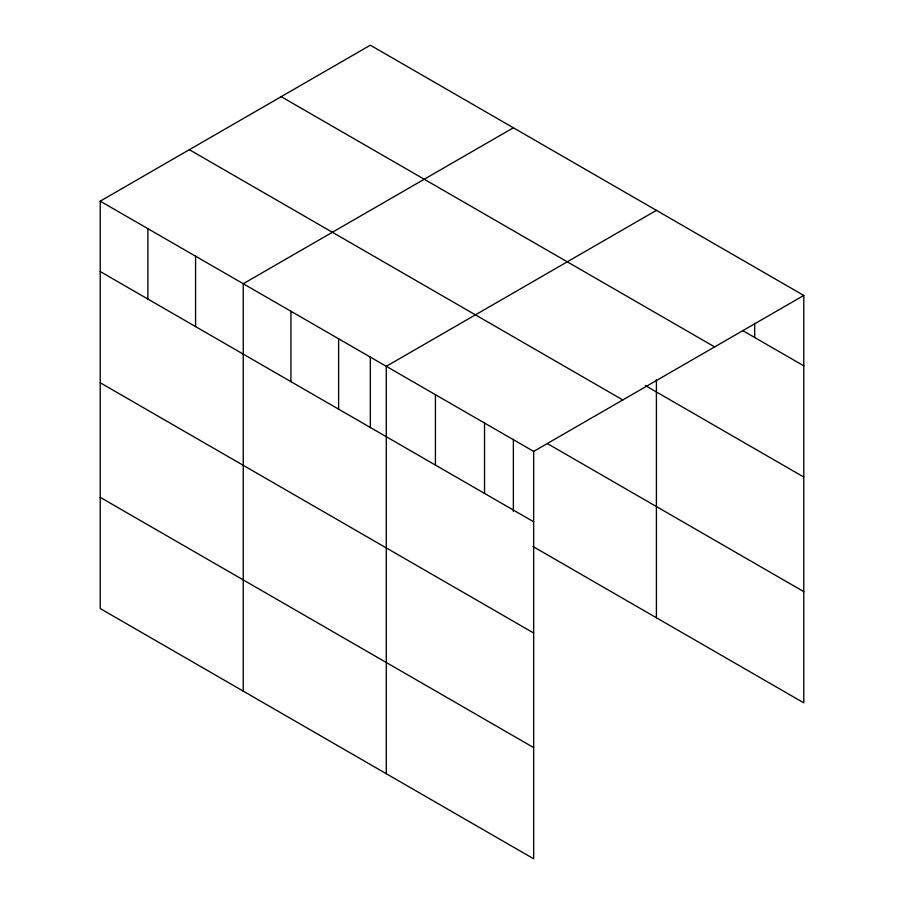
<?xml version="1.0" encoding="UTF-8"?>
<svg xmlns="http://www.w3.org/2000/svg" width="904" height="904" viewBox="0 0 904 904"><rect width="100%" height="100%" fill="white"/><g stroke="black" fill="none" stroke-linecap="round" stroke-linejoin="round"><path stroke-width="1.36" d="M100.22 201.151L533.665 451.401L533.665 858.8L100.22 608.55L100.22 201.151L370.335 45.2L803.78 295.45L803.78 702.849L532.931 546.479M513.37 127.78L243.255 283.732L243.255 691.131M656.406 210.361L386.291 366.312L386.291 773.711M533.665 451.401L803.78 295.45M742.681 330.559L803.78 365.837M281.189 96.66L714.646 346.91M645.411 385.612L803.78 477.052M189.354 149.691L622.811 399.941M547.598 443.728L803.78 591.634M100.22 271.539L533.665 521.789M100.22 382.754L533.665 633.003M100.22 497.336L533.665 747.585M754.659 323.406L754.659 337.486M656.406 379.454L656.406 617.771M513.37 439.265L513.37 511.551M484.544 423.038L484.544 493.426M435.423 394.675L435.423 465.074M370.335 356.684L370.335 427.581M338.616 338.785L338.616 409.184M290.941 311.258L290.941 381.646M195.58 256.205L195.58 326.593M147.894 228.678L147.894 299.066"/></g></svg>
